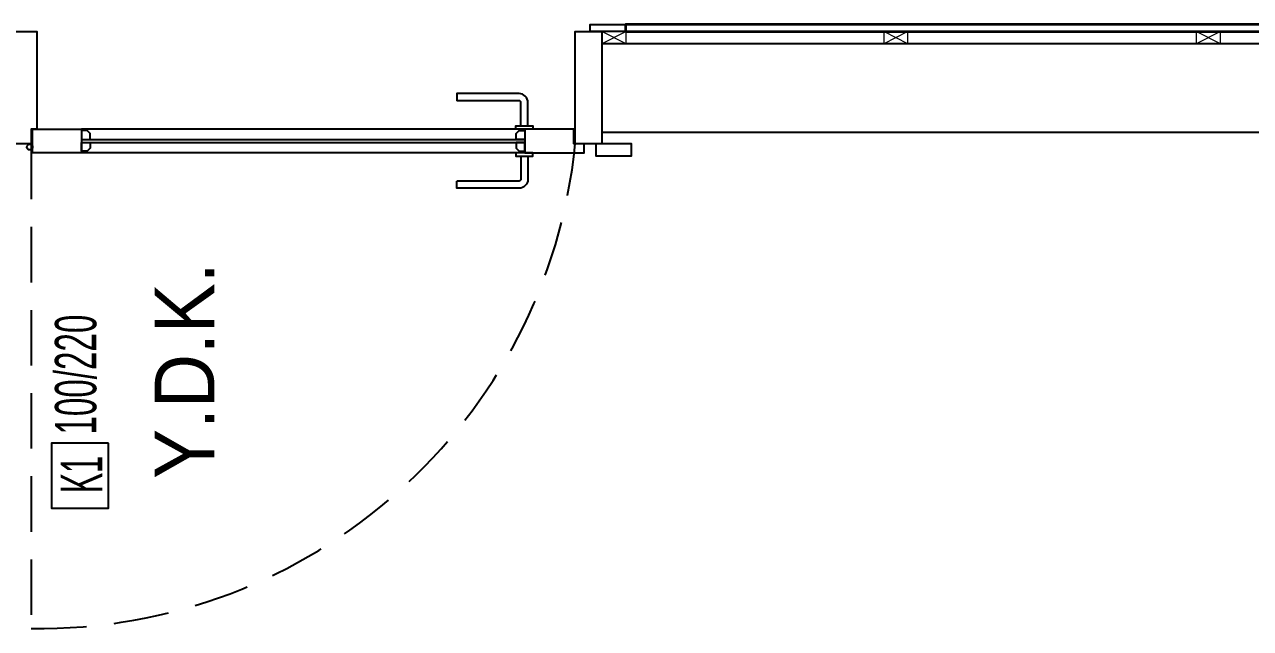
# Model space of a CAD drawing. Header units: centimetres. Extents: x 681015 to 688218, y 3995806 to 4004619.
# Drawn here: x 683581.4 to 683788.7, y 4002608.7 to 4002710.9 of the extents above; entities that cross this region are included whole.
import ezdxf
from ezdxf.enums import TextEntityAlignment as Align

# ---------------------------------------------------------------- set-up
doc = ezdxf.new("R2010")
doc.units = ezdxf.units.CM
doc.header["$LTSCALE"] = 100
doc.header["$MEASUREMENT"] = 0
doc.linetypes.add('HIDDEN2', pattern=[0.1875, 0.125, -0.0625])
for name, color, linetype in [('DUV', 4, 'Continuous'), ('kapi', 2, 'Continuous'), ('NOTASYON', 7, 'Continuous'), ('TEXT', 7, 'Continuous')]:
    doc.layers.add(name, color=color, linetype=linetype)
doc.layers.add('no3_alçıpan kesit', color=14, linetype='Continuous', lineweight=20)
doc.layers.add('no3_kutuprofil kesit', color=74, linetype='Continuous', lineweight=18)
doc.styles.add('ARIEL25S', font='arial.ttf', dxfattribs={"width": 0.9, "height": 75})
doc.styles.add('SIMPLEX', font='turkce.shx', dxfattribs={"width": 0.65, "height": 10})

# ---------------------------------------------------------------- blocks, each defined once
blk = doc.blocks.new('NOT-1')
at = {"layer": 'NOTASYON'}
blk.add_lwpolyline([(15.71, 13.8), (15.71, 0), (0, 0), (0, 13.8)], close=True, dxfattribs=at)
at = {"layer": 'NOTASYON', "style": 'SIMPLEX', "width": 0.55}
for tag, p in [('ISIM', (1.77, -1.37)), ('BOYUT', (17.74, -1.37))]:
    blk.add_attdef(tag, text='', height=10, dxfattribs=at).set_placement(p, align=Align.BOTTOM_LEFT)

msp = doc.modelspace()

# ---------------------------------------------------------------- linework, layer by layer
at = {"layer": 'DUV', "lineweight": -2}
for p, q in [((683679.04, 4002707.71), (683679.04, 4002692.71)), ((683679.04, 4002707.71), (683904.04, 4002707.71)), ((683679.04, 4002692.71), (683889.04, 4002692.71))]:
    msp.add_line(p, q, dxfattribs=at)
at = {"layer": 'kapi'}
for points in [[(683582.54, 4002690.71), (683579.04, 4002690.71), (683579.04, 4002709.71), (683583.54, 4002709.71), (683583.54, 4002693.21), (683582.54, 4002693.21)], [(683679.04, 4002709.71), (683679.04, 4002690.71), (683674.54, 4002690.71), (683674.54, 4002709.71)], [(683677.04, 4002709.71), (683677.04, 4002710.91), (683683.04, 4002710.91), (683683.04, 4002709.71)], [(683591.04, 4002693.21), (683591.04, 4002689.21), (683582.79, 4002689.21), (683582.79, 4002693.21)], [(683664.51, 4002693.21), (683664.51, 4002693.78), (683667.36, 4002693.78), (683667.36, 4002693.21)], [(683674.29, 4002693.21), (683666.04, 4002693.21), (683666.04, 4002689.21), (683676.04, 4002689.21), (683676.04, 4002690.71), (683674.29, 4002690.71), (683674.29, 4002693.21)], [(683591.04, 4002692.96), (683591.04, 4002691.46), (683592.54, 4002691.46), (683592.54, 4002692.46), (683592.04, 4002692.96)], [(683666.04, 4002692.96), (683666.04, 4002691.46), (683664.54, 4002691.46), (683664.54, 4002692.46), (683665.04, 4002692.96)], [(683591.04, 4002689.46), (683591.04, 4002690.96), (683592.54, 4002690.96), (683592.54, 4002689.96), (683592.04, 4002689.46)], [(683664.51, 4002689.21), (683664.51, 4002688.63), (683667.36, 4002688.63), (683667.36, 4002689.21)], [(683666.04, 4002689.46), (683666.04, 4002690.96), (683664.54, 4002690.96), (683664.54, 4002689.96), (683665.04, 4002689.46)], [(683678.04, 4002690.71), (683678.04, 4002688.71), (683684.04, 4002688.71), (683684.04, 4002690.71)]]:
    msp.add_lwpolyline(points, close=True, dxfattribs=at)
for points in [[(683666.54, 4002693.78), (683666.54, 4002697.71, 0.414214), (683665.04, 4002699.21), (683654.54, 4002699.21), (683654.54, 4002698.01)], [(683665.34, 4002693.78), (683665.34, 4002697.71, 0.414214), (683665.04, 4002698.01), (683654.54, 4002698.01)], [(683665.34, 4002688.63), (683665.34, 4002684.71, -0.414214), (683665.04, 4002684.41), (683654.54, 4002684.41)], [(683666.54, 4002688.63), (683666.54, 4002684.71, -0.414214), (683665.04, 4002683.21), (683654.54, 4002683.21), (683654.54, 4002684.41)]]:
    msp.add_lwpolyline(points, format="xyb", dxfattribs=at)
for points in [[(683666.04, 4002693.21), (683591.04, 4002693.21)], [(683591.04, 4002691.46), (683666.04, 4002691.46)], [(683591.04, 4002690.96), (683666.04, 4002690.96)], [(683666.04, 4002689.21), (683591.04, 4002689.21)]]:
    msp.add_lwpolyline(points, dxfattribs=at)
at = {"layer": 'kapi', "linetype": 'HIDDEN2', "ltscale": 0.75}
msp.add_lwpolyline([(683582.54, 4002690.71), (683582.54, 4002608.71, 0.389764), (683674.54, 4002690.71)], format="xyb", dxfattribs=at)
at = {"layer": 'kapi'}
msp.add_circle((683582.31, 4002690.17), 0.484, dxfattribs=at)
at = {"layer": 'no3_alçıpan kesit', "lineweight": 35}
msp.add_lwpolyline([(683873.04, 4002710.91), (683683.04, 4002710.91), (683683.04, 4002709.71), (683873.04, 4002709.71)], dxfattribs=at)
at = {"layer": 'no3_kutuprofil kesit'}
for points in [[(683679.1, 4002707.71), (683679.1, 4002709.71), (683683.1, 4002709.71), (683683.1, 4002707.71), (683679.1, 4002707.71), (683683.1, 4002709.71), (683679.1, 4002709.71), (683683.1, 4002707.71)], [(683726.74, 4002707.71), (683726.74, 4002709.71), (683730.74, 4002709.71), (683730.74, 4002707.71), (683726.74, 4002707.71), (683730.74, 4002709.71), (683726.74, 4002709.71), (683730.74, 4002707.71)], [(683779.59, 4002707.71), (683779.59, 4002709.71), (683783.59, 4002709.71), (683783.59, 4002707.71), (683779.59, 4002707.71), (683783.59, 4002709.71), (683779.59, 4002709.71), (683783.59, 4002707.71)]]:
    msp.add_lwpolyline(points, dxfattribs=at)

# ---------------------------------------------------------------- block references
at = {"layer": 'NOTASYON'}
ref = msp.add_blockref('NOT-1', (683585.97, 4002629.09), dxfattribs=dict(at, xscale=-0.6999999999534339, yscale=0.7000000001862645, zscale=0.7, rotation=270))
ref.add_attrib('BOYUT', '100/220', dxfattribs={"height": 7, "rotation": 90, "style": 'SIMPLEX', "width": 0.6}).set_placement((683595.67, 4002641.51), align=Align.BOTTOM_LEFT)
ref.add_attrib('ISIM', 'K1', dxfattribs={"height": 7, "rotation": 90, "style": 'SIMPLEX', "width": 0.55}).set_placement((683596.67, 4002631.61), align=Align.BOTTOM_LEFT)

# ---------------------------------------------------------------- texts
at = {"layer": 'TEXT', "style": 'ARIEL25S', "width": 0.9}
msp.add_text('Y.D.K.', height=10.08, rotation=90, dxfattribs=at).set_placement((683613.52, 4002634.02))

doc.saveas('drawing.dxf')
